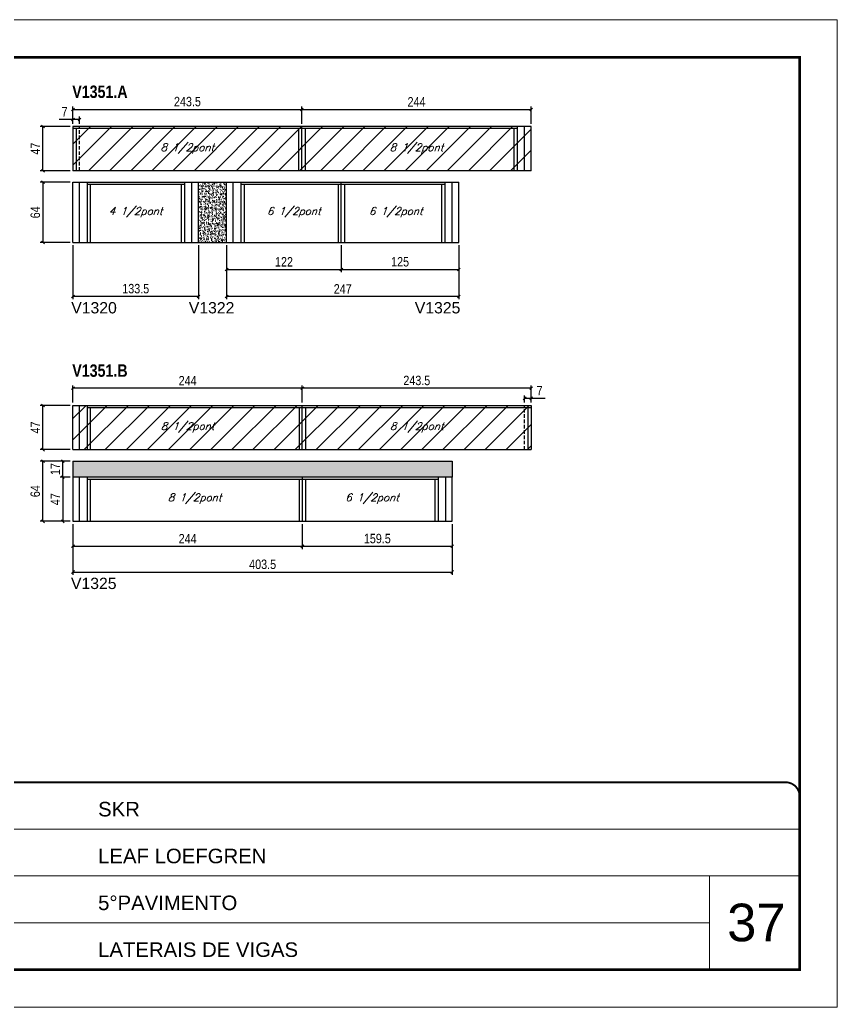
# Model space of a CAD drawing. Extents: x 3309 to 10384, y -2522 to 14608.
# Drawn here: x 3925 to 4794, y 3221 to 4271 of the extents above; entities that cross this region are included whole.
import ezdxf

# ---------------------------------------------------------------- set-up
doc = ezdxf.new("R2010")
doc.units = 0
for name, pattern in [('CONTINUO', [0]), ('DASHED', [0.75, 0.5, -0.25]), ('HIDDEN', [0.375, 0.25, -0.125])]:
    doc.linetypes.add(name, pattern=pattern)
for name, color, linetype in [('5', 5, 'Continuous'), ('COTA', 241, 'Continuous'), ('NOMENCLATURA', 7, 'Continuous'), ('Painéis', 200, 'Continuous'), ('SARR_2.2x7', 40, 'Continuous'), ('SARR_3.5x7', 81, 'Continuous'), ('texto', 7, 'Continuous')]:
    doc.layers.add(name, color=color, linetype=linetype)
for name, color, linetype, lineweight in [('CARIMBO', 255, 'Continuous', 9), ('Folhas', 255, 'Continuous', 9), ('Hachura', 251, 'Continuous', 9), ('SARRAFO DE PRESSAO', 251, 'DASHED', 9)]:
    doc.layers.add(name, color=color, linetype=linetype, lineweight=lineweight)
doc.styles.add('ARIAL', font='arial.ttf')
doc.styles.add('COTA TECNICA', font='techl___.ttf', dxfattribs={"height": 10})
doc.styles.add('Romans', font='romans.shx')
doc.styles.get("Standard").update_dxf_attribs({"font": 'arial.ttf'})
doc.styles.add('TECNICA', font='techb___.ttf', dxfattribs={"height": 10})
doc.dimstyles.new('PAINEL', dxfattribs={"dimtxt": 10, "dimasz": 3, "dimexe": 3, "dimexo": 3, "dimgap": 3, "dimtad": 1, "dimdec": 1, "dimzin": 12, "dimdsep": 46, "dimtxsty": 'COTA TECNICA', "dimblk1": 'OBLIQUE', "dimblk2": 'OBLIQUE', "dimsah": 1, "dimcen": 0.9, "dimclrd": 4, "dimclre": 4, "dimclrt": 240, "dimadec": 1, "dimazin": 3, "dimtfac": 1, "dimtdec": 1, "dimtmove": 0, "dimatfit": 3, "dimfxl": 1, "dimtolj": 1, "dimtzin": 12, "dimarcsym": 0})

# ---------------------------------------------------------------- blocks, each defined once
blk = doc.blocks.new('9999999999')
at = {"color": 30, "linetype": 'CONTINUO'}
for p, q in [((98564.6, 34379.6), (99584, 34379.6)), ((98564.6, 34329.8), (99488, 34329.8)), ((99584, 34329.8), (99488, 34329.8)), ((99488, 34329.8), (99488, 34230.2)), ((98564.6, 34280), (99488, 34280))]:
    blk.add_line(p, q, dxfattribs=at)
at = {"color": 30, "linetype": 'CONTINUO', "const_width": 2}
blk.add_lwpolyline([(99584, 34230.2), (99584, 34414.4, 0.414214), (99569, 34429.4), (98229, 34429.4, 0.414214), (98214, 34414.4), (98214, 34245.2, 0.414214), (98229, 34230.2), (99584, 34230.2)], format="xyb", dxfattribs=at)
at = {"layer": 'Folhas'}
blk.add_lwpolyline([(98139, 34190.2), (99624, 34190.2), (99624, 35240.2), (98139, 35240.2)], close=True, dxfattribs=at)
at = {"layer": 'Folhas', "color": 30, "const_width": 3}
blk.add_lwpolyline([(98214, 34230.2), (99584, 34230.2), (99584, 35200.2), (98214, 35200.2)], close=True, dxfattribs=at)
at = {"color": 7, "linetype": 'Continuous', "ltscale": 5, "style": 'ARIAL'}
for s, height, p in [('SKR', 15.48, (98837.7, 34393.1)), ('LEAF LOEFGREN', 15.483, (98837.7, 34343.3)), ('5°PAVIMENTO', 15.483, (98837.7, 34293.5)), ('LATERAIS DE VIGAS', 15.483, (98837.7, 34243.7))]:
    blk.add_text(s, height=height, dxfattribs=at).set_placement(p)
blk = doc.blocks.new('_Oblique')
at = {"color": 0, "linetype": 'ByBlock', "lineweight": -2}
blk.add_line((-0.5, -0.5), (0.5, 0.5), dxfattribs=at)
blk = doc.blocks.new('*D1164')
at = {"layer": 'COTA', "color": 4, "lineweight": -2, "transparency": 16777216}
for p, q in [((3981.3, 4030.9), (3981.3, 3973.5)), ((4114.8, 4030.9), (4114.8, 3973.5)), ((4114.8, 3976.5), (3981.3, 3976.5))]:
    blk.add_line(p, q, dxfattribs=at)
at = {"layer": 'Defpoints', "color": 0, "transparency": 16777216}
for p in [(3981.3, 4033.9), (4114.8, 4033.9), (3981.3, 3976.5)]:
    blk.add_point(p, dxfattribs=at)
at = {"layer": 'COTA', "color": 4, "lineweight": -2, "transparency": 16777216, "xscale": 3, "yscale": 3, "zscale": 3, "rotation": 180}
blk.add_blockref('_Oblique', (3981.3, 3976.5), dxfattribs=at)
at = {"layer": 'COTA', "color": 4, "lineweight": -2, "transparency": 16777216, "xscale": 3, "yscale": 3, "zscale": 3}
blk.add_blockref('_Oblique', (4114.8, 3976.5), dxfattribs=at)
at = {"layer": 'COTA', "color": 240, "transparency": 16777216, "insert": (4048.1, 3984.7), "char_height": 10, "attachment_point": 5, "style": 'COTA TECNICA'}
blk.add_mtext('\\A1;133.5', dxfattribs=at)
blk = doc.blocks.new('*D1165')
at = {"layer": 'COTA', "color": 4, "lineweight": -2, "transparency": 16777216}
for p, q in [((4144.8, 4030.9), (4144.8, 3973.5)), ((4391.8, 4030.9), (4391.8, 3973.5)), ((4391.8, 3976.5), (4144.8, 3976.5))]:
    blk.add_line(p, q, dxfattribs=at)
at = {"layer": 'Defpoints', "color": 0, "transparency": 16777216}
for p in [(4144.8, 4033.9), (4391.8, 4033.9), (4144.8, 3976.5)]:
    blk.add_point(p, dxfattribs=at)
at = {"layer": 'COTA', "color": 4, "lineweight": -2, "transparency": 16777216, "xscale": 3, "yscale": 3, "zscale": 3, "rotation": 180}
blk.add_blockref('_Oblique', (4144.8, 3976.5), dxfattribs=at)
at = {"layer": 'COTA', "color": 4, "lineweight": -2, "transparency": 16777216, "xscale": 3, "yscale": 3, "zscale": 3}
blk.add_blockref('_Oblique', (4391.8, 3976.5), dxfattribs=at)
at = {"layer": 'COTA', "color": 240, "transparency": 16777216, "insert": (4268.3, 3984.5), "char_height": 10, "attachment_point": 5, "style": 'COTA TECNICA'}
blk.add_mtext('\\A1;247', dxfattribs=at)
blk = doc.blocks.new('*D1166')
at = {"layer": 'COTA', "color": 4, "lineweight": -2, "transparency": 16777216}
for p, q in [((4144.8, 4030.9), (4144.8, 4002.2)), ((4266.8, 4030.9), (4266.8, 4002.2)), ((4144.8, 4005.2), (4266.8, 4005.2))]:
    blk.add_line(p, q, dxfattribs=at)
at = {"layer": 'Defpoints', "color": 0, "transparency": 16777216}
for p in [(4144.8, 4033.9, 0), (4266.8, 4033.9, 0), (4266.8, 4005.2)]:
    blk.add_point(p, dxfattribs=at)
at = {"layer": 'COTA', "color": 4, "lineweight": -2, "transparency": 16777216, "xscale": 3, "yscale": 3, "zscale": 3, "rotation": 180}
blk.add_blockref('_Oblique', (4144.8, 4005.2), dxfattribs=at)
at = {"layer": 'COTA', "color": 4, "lineweight": -2, "transparency": 16777216, "xscale": 3, "yscale": 3, "zscale": 3}
blk.add_blockref('_Oblique', (4266.8, 4005.2), dxfattribs=at)
at = {"layer": 'COTA', "color": 240, "transparency": 16777216, "insert": (4205.8, 4013.3), "char_height": 10, "attachment_point": 5, "style": 'COTA TECNICA'}
blk.add_mtext('\\A1;122', dxfattribs=at)
blk = doc.blocks.new('*D1167')
at = {"layer": 'COTA', "color": 4, "lineweight": -2, "transparency": 16777216}
for p, q in [((4266.8, 4030.9), (4266.8, 4002.2)), ((4391.8, 4030.9), (4391.8, 4002.2)), ((4266.8, 4005.2), (4391.8, 4005.2))]:
    blk.add_line(p, q, dxfattribs=at)
at = {"layer": 'Defpoints', "color": 0, "transparency": 16777216}
for p in [(4266.8, 4033.9, 0), (4391.8, 4033.9, 0), (4391.8, 4005.2)]:
    blk.add_point(p, dxfattribs=at)
at = {"layer": 'COTA', "color": 4, "lineweight": -2, "transparency": 16777216, "xscale": 3, "yscale": 3, "zscale": 3, "rotation": 180}
blk.add_blockref('_Oblique', (4266.8, 4005.2), dxfattribs=at)
at = {"layer": 'COTA', "color": 4, "lineweight": -2, "transparency": 16777216, "xscale": 3, "yscale": 3, "zscale": 3}
blk.add_blockref('_Oblique', (4391.8, 4005.2), dxfattribs=at)
at = {"layer": 'COTA', "color": 240, "transparency": 16777216, "insert": (4329.3, 4013.3), "char_height": 10, "attachment_point": 5, "style": 'COTA TECNICA'}
blk.add_mtext('\\A1;125', dxfattribs=at)
blk = doc.blocks.new('*D1168')
at = {"layer": 'COTA', "color": 4, "lineweight": -2, "transparency": 16777216}
for p, q in [((3981.3, 3734.4), (3981.3, 3680.4)), ((4384.8, 3734.4), (4384.8, 3680.4)), ((3981.3, 3683.4), (4384.8, 3683.4))]:
    blk.add_line(p, q, dxfattribs=at)
at = {"layer": 'Defpoints', "color": 0, "transparency": 16777216}
for p in [(3981.3, 3737.4), (4384.8, 3737.4), (4384.8, 3683.4)]:
    blk.add_point(p, dxfattribs=at)
at = {"layer": 'COTA', "color": 4, "lineweight": -2, "transparency": 16777216, "xscale": 3, "yscale": 3, "zscale": 3, "rotation": 180}
blk.add_blockref('_Oblique', (3981.3, 3683.4), dxfattribs=at)
at = {"layer": 'COTA', "color": 4, "lineweight": -2, "transparency": 16777216, "xscale": 3, "yscale": 3, "zscale": 3}
blk.add_blockref('_Oblique', (4384.8, 3683.4), dxfattribs=at)
at = {"layer": 'COTA', "color": 240, "transparency": 16777216, "insert": (4183.1, 3691.6), "char_height": 10, "attachment_point": 5, "style": 'COTA TECNICA'}
blk.add_mtext('\\A1;403.5', dxfattribs=at)
blk = doc.blocks.new('*D1169')
at = {"layer": 'COTA', "color": 4, "lineweight": -2, "transparency": 16777216}
for p, q in [((3981.3, 3734.4), (3981.3, 3707.9)), ((4225.3, 3734.4), (4225.3, 3707.9)), ((3981.3, 3710.9), (4225.3, 3710.9))]:
    blk.add_line(p, q, dxfattribs=at)
at = {"layer": 'Defpoints', "color": 0, "transparency": 16777216}
for p in [(3981.3, 3737.4), (4225.3, 3737.4), (4225.3, 3710.9)]:
    blk.add_point(p, dxfattribs=at)
at = {"layer": 'COTA', "color": 4, "lineweight": -2, "transparency": 16777216, "xscale": 3, "yscale": 3, "zscale": 3, "rotation": 180}
blk.add_blockref('_Oblique', (3981.3, 3710.9), dxfattribs=at)
at = {"layer": 'COTA', "color": 4, "lineweight": -2, "transparency": 16777216, "xscale": 3, "yscale": 3, "zscale": 3}
blk.add_blockref('_Oblique', (4225.3, 3710.9), dxfattribs=at)
at = {"layer": 'COTA', "color": 240, "transparency": 16777216, "insert": (4103.3, 3718.9), "char_height": 10, "attachment_point": 5, "style": 'COTA TECNICA'}
blk.add_mtext('\\A1;244', dxfattribs=at)
blk = doc.blocks.new('*D1170')
at = {"layer": 'COTA', "color": 4, "lineweight": -2, "transparency": 16777216}
for p, q in [((4225.3, 3734.4), (4225.3, 3707.9)), ((4384.8, 3734.4), (4384.8, 3707.9)), ((4225.3, 3710.9), (4384.8, 3710.9))]:
    blk.add_line(p, q, dxfattribs=at)
at = {"layer": 'Defpoints', "color": 0, "transparency": 16777216}
for p in [(4225.3, 3737.4), (4384.8, 3737.4), (4384.8, 3710.9)]:
    blk.add_point(p, dxfattribs=at)
at = {"layer": 'COTA', "color": 4, "lineweight": -2, "transparency": 16777216, "xscale": 3, "yscale": 3, "zscale": 3, "rotation": 180}
blk.add_blockref('_Oblique', (4225.3, 3710.9), dxfattribs=at)
at = {"layer": 'COTA', "color": 4, "lineweight": -2, "transparency": 16777216, "xscale": 3, "yscale": 3, "zscale": 3}
blk.add_blockref('_Oblique', (4384.8, 3710.9), dxfattribs=at)
at = {"layer": 'COTA', "color": 240, "transparency": 16777216, "insert": (4305.1, 3719), "char_height": 10, "attachment_point": 5, "style": 'COTA TECNICA'}
blk.add_mtext('\\A1;159.5', dxfattribs=at)
blk = doc.blocks.new('*D1171')
at = {"layer": 'COTA', "color": 4, "lineweight": -2, "transparency": 16777216}
for p, q in [((3978.3, 3801.4), (3967.6, 3801.4)), ((3970.6, 3784.4), (3970.6, 3801.4)), ((3978.3, 3784.4), (3967.6, 3784.4))]:
    blk.add_line(p, q, dxfattribs=at)
at = {"layer": 'Defpoints', "color": 0, "transparency": 16777216}
for p in [(3970.6, 3801.4), (3981.3, 3801.4), (3981.3, 3784.4)]:
    blk.add_point(p, dxfattribs=at)
at = {"layer": 'COTA', "color": 4, "lineweight": -2, "transparency": 16777216, "xscale": 3, "yscale": 3, "zscale": 3}
for p, rotation in [((3970.6, 3801.4), 90), ((3970.6, 3784.4), 270)]:
    blk.add_blockref('_Oblique', p, dxfattribs=dict(at, rotation=rotation))
at = {"layer": 'COTA', "color": 240, "transparency": 16777216, "insert": (3962.6, 3792.9), "char_height": 10, "attachment_point": 5, "rotation": 90, "style": 'COTA TECNICA'}
blk.add_mtext('\\A1;17', dxfattribs=at)
blk = doc.blocks.new('*D1172')
at = {"layer": 'COTA', "color": 4, "lineweight": -2, "transparency": 16777216}
for p, q in [((3978.3, 3784.4), (3967.6, 3784.4)), ((3970.6, 3784.4), (3970.6, 3737.4)), ((3978.3, 3737.4), (3967.6, 3737.4))]:
    blk.add_line(p, q, dxfattribs=at)
at = {"layer": 'Defpoints', "color": 0, "transparency": 16777216}
for p in [(3981.3, 3784.4), (3970.6, 3737.4), (3981.3, 3737.4)]:
    blk.add_point(p, dxfattribs=at)
at = {"layer": 'COTA', "color": 4, "lineweight": -2, "transparency": 16777216, "xscale": 3, "yscale": 3, "zscale": 3}
for p, rotation in [((3970.6, 3784.4), 90), ((3970.6, 3737.4), 270)]:
    blk.add_blockref('_Oblique', p, dxfattribs=dict(at, rotation=rotation))
at = {"layer": 'COTA', "color": 240, "transparency": 16777216, "insert": (3962.6, 3760.9), "char_height": 10, "attachment_point": 5, "rotation": 90, "style": 'COTA TECNICA'}
blk.add_mtext('\\A1;47', dxfattribs=at)
blk = doc.blocks.new('*D1173')
at = {"layer": 'COTA', "color": 4, "lineweight": -2, "transparency": 16777216}
for p, q in [((3978.3, 3801.4), (3946.4, 3801.4)), ((3949.4, 3737.4), (3949.4, 3801.4)), ((3978.3, 3737.4), (3946.4, 3737.4))]:
    blk.add_line(p, q, dxfattribs=at)
at = {"layer": 'Defpoints', "color": 0, "transparency": 16777216}
for p in [(3949.4, 3801.4), (3981.3, 3801.4), (3981.3, 3737.4)]:
    blk.add_point(p, dxfattribs=at)
at = {"layer": 'COTA', "color": 4, "lineweight": -2, "transparency": 16777216, "xscale": 3, "yscale": 3, "zscale": 3}
for p, rotation in [((3949.4, 3801.4), 90), ((3949.4, 3737.4), 270)]:
    blk.add_blockref('_Oblique', p, dxfattribs=dict(at, rotation=rotation))
at = {"layer": 'COTA', "color": 240, "transparency": 16777216, "insert": (3941.3, 3769.4), "char_height": 10, "attachment_point": 5, "rotation": 90, "style": 'COTA TECNICA'}
blk.add_mtext('\\A1;64', dxfattribs=at)
blk = doc.blocks.new('*D1174')
at = {"layer": 'COTA', "color": 4, "lineweight": -2, "transparency": 16777216}
for p, q in [((3978.3, 4097.9), (3946.4, 4097.9)), ((3949.4, 4097.9), (3949.4, 4033.9)), ((3978.3, 4033.9), (3946.4, 4033.9))]:
    blk.add_line(p, q, dxfattribs=at)
at = {"layer": 'Defpoints', "color": 0, "transparency": 16777216}
for p in [(3981.3, 4097.9, 0), (3949.4, 4033.9), (3981.3, 4033.9, 0)]:
    blk.add_point(p, dxfattribs=at)
at = {"layer": 'COTA', "color": 4, "lineweight": -2, "transparency": 16777216, "xscale": 3, "yscale": 3, "zscale": 3}
for p, rotation in [((3949.4, 4097.9), 90), ((3949.4, 4033.9), 270)]:
    blk.add_blockref('_Oblique', p, dxfattribs=dict(at, rotation=rotation))
at = {"layer": 'COTA', "color": 240, "transparency": 16777216, "insert": (3941.3, 4065.9), "char_height": 10, "attachment_point": 5, "rotation": 90, "style": 'COTA TECNICA'}
blk.add_mtext('\\A1;64', dxfattribs=at)
blk = doc.blocks.new('*D1177')
at = {"layer": 'COTA', "color": 4, "lineweight": -2, "transparency": 16777216}
for p, q in [((3981.3, 4160.1), (3981.3, 4178.3)), ((3981.3, 4175.3), (4224.8, 4175.3)), ((4224.8, 4160.1), (4224.8, 4178.3))]:
    blk.add_line(p, q, dxfattribs=at)
at = {"layer": 'Defpoints', "color": 0, "transparency": 16777216}
for p in [(4224.8, 4175.3), (3981.3, 4157.1, 0), (4224.8, 4157.1, 0)]:
    blk.add_point(p, dxfattribs=at)
at = {"layer": 'COTA', "color": 4, "lineweight": -2, "transparency": 16777216, "xscale": 3, "yscale": 3, "zscale": 3, "rotation": 180}
blk.add_blockref('_Oblique', (3981.3, 4175.3), dxfattribs=at)
at = {"layer": 'COTA', "color": 4, "lineweight": -2, "transparency": 16777216, "xscale": 3, "yscale": 3, "zscale": 3}
blk.add_blockref('_Oblique', (4224.8, 4175.3), dxfattribs=at)
at = {"layer": 'COTA', "color": 240, "transparency": 16777216, "insert": (4103.1, 4183.6), "char_height": 10, "attachment_point": 5, "style": 'COTA TECNICA'}
blk.add_mtext('\\A1;243.5', dxfattribs=at)
blk = doc.blocks.new('*D1178')
at = {"layer": 'COTA', "color": 4, "lineweight": -2, "transparency": 16777216}
for p, q in [((3978.3, 4157.1), (3946.4, 4157.1)), ((3949.4, 4110.1), (3949.4, 4157.1)), ((3978.3, 4110.1), (3946.4, 4110.1))]:
    blk.add_line(p, q, dxfattribs=at)
at = {"layer": 'Defpoints', "color": 0, "transparency": 16777216}
for p in [(3949.4, 4157.1), (3981.3, 4157.1, 0), (3981.3, 4110.1, 0)]:
    blk.add_point(p, dxfattribs=at)
at = {"layer": 'COTA', "color": 4, "lineweight": -2, "transparency": 16777216, "xscale": 3, "yscale": 3, "zscale": 3}
for p, rotation in [((3949.4, 4157.1), 90), ((3949.4, 4110.1), 270)]:
    blk.add_blockref('_Oblique', p, dxfattribs=dict(at, rotation=rotation))
at = {"layer": 'COTA', "color": 240, "transparency": 16777216, "insert": (3941.4, 4133.6), "char_height": 10, "attachment_point": 5, "rotation": 90, "style": 'COTA TECNICA'}
blk.add_mtext('\\A1;47', dxfattribs=at)
blk = doc.blocks.new('*D1179')
at = {"layer": 'COTA', "color": 4, "lineweight": -2, "transparency": 16777216}
for p, q in [((4224.8, 4160.1), (4224.8, 4178.3)), ((4224.8, 4175.3), (4468.8, 4175.3)), ((4468.8, 4160.1), (4468.8, 4178.3))]:
    blk.add_line(p, q, dxfattribs=at)
at = {"layer": 'Defpoints', "color": 0, "transparency": 16777216}
for p in [(4468.8, 4175.3), (4224.8, 4157.1, 0), (4468.8, 4157.1, 0)]:
    blk.add_point(p, dxfattribs=at)
at = {"layer": 'COTA', "color": 4, "lineweight": -2, "transparency": 16777216, "xscale": 3, "yscale": 3, "zscale": 3, "rotation": 180}
blk.add_blockref('_Oblique', (4224.8, 4175.3), dxfattribs=at)
at = {"layer": 'COTA', "color": 4, "lineweight": -2, "transparency": 16777216, "xscale": 3, "yscale": 3, "zscale": 3}
blk.add_blockref('_Oblique', (4468.8, 4175.3), dxfattribs=at)
at = {"layer": 'COTA', "color": 240, "transparency": 16777216, "insert": (4346.8, 4183.4), "char_height": 10, "attachment_point": 5, "style": 'COTA TECNICA'}
blk.add_mtext('\\A1;244', dxfattribs=at)
blk = doc.blocks.new('*D1180')
at = {"layer": 'COTA', "color": 4, "lineweight": -2, "transparency": 16777216}
for p, q in [((3981.3, 4164.7), (3966.6, 4164.7)), ((3981.3, 4160.1), (3981.3, 4167.7)), ((3988.3, 4164.7), (3981.3, 4164.7)), ((3988.3, 4160.1), (3988.3, 4167.7))]:
    blk.add_line(p, q, dxfattribs=at)
at = {"layer": 'Defpoints', "color": 0, "transparency": 16777216}
for p in [(3981.3, 4164.7), (3981.3, 4157.1, 0), (3988.3, 4157.1, 0)]:
    blk.add_point(p, dxfattribs=at)
at = {"layer": 'COTA', "color": 4, "lineweight": -2, "transparency": 16777216, "xscale": 3, "yscale": 3, "zscale": 3, "rotation": 180}
blk.add_blockref('_Oblique', (3981.3, 4164.7), dxfattribs=at)
at = {"layer": 'COTA', "color": 4, "lineweight": -2, "transparency": 16777216, "xscale": 3, "yscale": 3, "zscale": 3}
blk.add_blockref('_Oblique', (3988.3, 4164.7), dxfattribs=at)
at = {"layer": 'COTA', "color": 240, "transparency": 16777216, "insert": (3972.4, 4172.8), "char_height": 10, "attachment_point": 5, "style": 'COTA TECNICA'}
blk.add_mtext('\\A1;7', dxfattribs=at)
blk = doc.blocks.new('*D1181')
at = {"layer": 'COTA', "color": 4, "lineweight": -2, "transparency": 16777216}
for p, q in [((4225.3, 3863.6), (4225.3, 3881.9)), ((4468.8, 3878.9), (4225.3, 3878.9)), ((4468.8, 3863.6), (4468.8, 3881.9))]:
    blk.add_line(p, q, dxfattribs=at)
at = {"layer": 'Defpoints', "color": 0, "transparency": 16777216}
for p in [(4225.3, 3878.9), (4225.3, 3860.6, 0), (4468.8, 3860.6, 0)]:
    blk.add_point(p, dxfattribs=at)
at = {"layer": 'COTA', "color": 4, "lineweight": -2, "transparency": 16777216, "xscale": 3, "yscale": 3, "zscale": 3, "rotation": 180}
blk.add_blockref('_Oblique', (4225.3, 3878.9), dxfattribs=at)
at = {"layer": 'COTA', "color": 4, "lineweight": -2, "transparency": 16777216, "xscale": 3, "yscale": 3, "zscale": 3}
blk.add_blockref('_Oblique', (4468.8, 3878.9), dxfattribs=at)
at = {"layer": 'COTA', "color": 240, "transparency": 16777216, "insert": (4347.1, 3887.1), "char_height": 10, "attachment_point": 5, "style": 'COTA TECNICA'}
blk.add_mtext('\\A1;243.5', dxfattribs=at)
blk = doc.blocks.new('*D1182')
at = {"layer": 'COTA', "color": 4, "lineweight": -2, "transparency": 16777216}
for p, q in [((3981.3, 3863.6), (3981.3, 3881.9)), ((4225.3, 3878.9), (3981.3, 3878.9)), ((4225.3, 3863.6), (4225.3, 3881.9))]:
    blk.add_line(p, q, dxfattribs=at)
at = {"layer": 'Defpoints', "color": 0, "transparency": 16777216}
for p in [(3981.3, 3878.9), (3981.3, 3860.6, 0), (4225.3, 3860.6, 0)]:
    blk.add_point(p, dxfattribs=at)
at = {"layer": 'COTA', "color": 4, "lineweight": -2, "transparency": 16777216, "xscale": 3, "yscale": 3, "zscale": 3, "rotation": 180}
blk.add_blockref('_Oblique', (3981.3, 3878.9), dxfattribs=at)
at = {"layer": 'COTA', "color": 4, "lineweight": -2, "transparency": 16777216, "xscale": 3, "yscale": 3, "zscale": 3}
blk.add_blockref('_Oblique', (4225.3, 3878.9), dxfattribs=at)
at = {"layer": 'COTA', "color": 240, "transparency": 16777216, "insert": (4103.3, 3886.9), "char_height": 10, "attachment_point": 5, "style": 'COTA TECNICA'}
blk.add_mtext('\\A1;244', dxfattribs=at)
blk = doc.blocks.new('*D1183')
at = {"layer": 'COTA', "color": 4, "lineweight": -2, "transparency": 16777216}
for p, q in [((4461.8, 3863.6), (4461.8, 3871.2)), ((4461.8, 3868.2), (4468.8, 3868.2)), ((4468.8, 3863.6), (4468.8, 3871.2)), ((4468.8, 3868.2), (4483.5, 3868.2))]:
    blk.add_line(p, q, dxfattribs=at)
at = {"layer": 'Defpoints', "color": 0, "transparency": 16777216}
for p in [(4468.8, 3868.2), (4461.8, 3860.6, 0), (4468.8, 3860.6, 0)]:
    blk.add_point(p, dxfattribs=at)
at = {"layer": 'COTA', "color": 4, "lineweight": -2, "transparency": 16777216, "xscale": 3, "yscale": 3, "zscale": 3, "rotation": 180}
blk.add_blockref('_Oblique', (4461.8, 3868.2), dxfattribs=at)
at = {"layer": 'COTA', "color": 4, "lineweight": -2, "transparency": 16777216, "xscale": 3, "yscale": 3, "zscale": 3}
blk.add_blockref('_Oblique', (4468.8, 3868.2), dxfattribs=at)
at = {"layer": 'COTA', "color": 240, "transparency": 16777216, "insert": (4477.7, 3876.3), "char_height": 10, "attachment_point": 5, "style": 'COTA TECNICA'}
blk.add_mtext('\\A1;7', dxfattribs=at)
blk = doc.blocks.new('*D1184')
at = {"layer": 'COTA', "color": 4, "lineweight": -2, "transparency": 16777216}
for p, q in [((3978.3, 3860.6), (3946.4, 3860.6)), ((3949.4, 3813.6), (3949.4, 3860.6)), ((3978.3, 3813.6), (3946.4, 3813.6))]:
    blk.add_line(p, q, dxfattribs=at)
at = {"layer": 'Defpoints', "color": 0, "transparency": 16777216}
for p in [(3949.4, 3860.6), (3981.3, 3860.6, 0), (3981.3, 3813.6, 0)]:
    blk.add_point(p, dxfattribs=at)
at = {"layer": 'COTA', "color": 4, "lineweight": -2, "transparency": 16777216, "xscale": 3, "yscale": 3, "zscale": 3}
for p, rotation in [((3949.4, 3860.6), 90), ((3949.4, 3813.6), 270)]:
    blk.add_blockref('_Oblique', p, dxfattribs=dict(at, rotation=rotation))
at = {"layer": 'COTA', "color": 240, "transparency": 16777216, "insert": (3941.4, 3837.1), "char_height": 10, "attachment_point": 5, "rotation": 90, "style": 'COTA TECNICA'}
blk.add_mtext('\\A1;47', dxfattribs=at)

msp = doc.modelspace()

# ---------------------------------------------------------------- hatches: boundary and pattern name
at = {"layer": 'COTA'}
h = msp.add_hatch(dxfattribs=at)
h.set_pattern_fill('AR-CONC', color=256, scale=0.03)
h.set_pattern_definition([(50, (-17.3852, -72.4353), (5.46554, -0.4781726), [0.5715, -6.2865]), (355, (-17.385, -72.4353), (-1.0573026, 5.7317054), [0.4572, -5.0292175]), (100.45144, (-16.93, -72.475), (4.4082374, 5.2535326), [0.4857003, -5.3427073]), (46.1842, (-17.385, -70.9113), (8.132371, -1.26127), [0.85725, -9.42975]), (96.63556, (-16.7075, -71.0165), (7.122124, 7.422784), [0.728551, -8.014068]), (351.18415, (-17.385, -70.911), (7.122124, 7.422784), [0.685799, -7.543792]), (21, (-16.6232, -71.2923), (4.5484317, -3.067956), [0.5715, -6.2865]), (326, (-16.623, -71.2923), (1.854061, 5.525639), [0.4572, -5.0292]), (71.45144, (-16.244, -71.548), (6.4024926, 2.457683), [0.4857003, -5.342698]), (37.5, (-17.3852, -72.4353), (0.0926581, 2.53665117), [0, -4.96824, 0, -5.1054, 0, -5.04825]), (7.5, (-17.3852, -72.4353), (2.0045899, 3.0054172), [0, -2.91084, 0, -4.85394, 0, -1.92405]), (327.5, (-19.0845, -72.4353), (4.06771786, -0.1718623), [0, -1.905, 0, -5.9436, 0, -7.8867]), (317.5, (-19.8465, -72.4353), (4.4438754, 0.7627947), [0, -2.4765, 0, -3.94716, 0, -5.6007])])
h.paths.add_polyline_path([(4114.81, 4033.93), (4144.81, 4033.93), (4144.81, 4097.93), (4114.81, 4097.93)])
h = msp.add_hatch(dxfattribs=at)
h.set_pattern_fill('AR-CONC', color=256, scale=0.03)
h.set_pattern_definition([(50, (162.191, -1349.8636), (5.46554, -0.4781726), [0.5715, -6.2865]), (355, (162.191, -1349.8636), (-1.0573026, 5.7317054), [0.4572, -5.0292175]), (100.451445, (162.6464, -1349.9034), (4.4082374, 5.2535326), [0.4857003, -5.3427073]), (46.1842, (162.191, -1348.3396), (8.132371, -1.26127), [0.85725, -9.42975]), (96.63556, (162.8686, -1348.445), (7.122124, 7.422784), [0.728551, -8.014068]), (351.18415, (162.191, -1348.3396), (7.122124, 7.422784), [0.685799, -7.543792]), (21, (162.953, -1348.7206), (4.5484317, -3.067956), [0.5715, -6.2865]), (326, (162.953, -1348.7206), (1.854061, 5.525639), [0.4572, -5.0292]), (71.451445, (163.332, -1348.976), (6.4024926, 2.457683), [0.4857003, -5.342698]), (37.5, (162.1909, -1349.8636), (0.0926581, 2.53665117), [0, -4.96824, 0, -5.1054, 0, -5.04825]), (7.5, (162.191, -1349.8636), (2.0045899, 3.0054172), [0, -2.91084, 0, -4.85394, 0, -1.92405]), (327.5, (160.4916, -1349.8636), (4.06771786, -0.1718623), [0, -1.905, 0, -5.9436, 0, -7.8867]), (317.5, (159.7296, -1349.8636), (4.4438754, 0.7627947), [0, -2.4765, 0, -3.94716, 0, -5.6007])])
h.paths.add_polyline_path([(3981.31, 3801.44), (3981.31, 3784.44), (4384.81, 3784.44), (4384.81, 3801.44)])
at = {"layer": 'Hachura', "linetype": 'ByBlock'}
h = msp.add_hatch(dxfattribs=at)
h.set_pattern_fill('ANSI31', color=256, scale=5)
h.paths.add_polyline_path([(4224.81, 4157.13), (3981.31, 4157.13), (3981.31, 4110.13), (4224.81, 4110.13)])
h.paths.add_polyline_path([(4468.81, 4157.13), (4224.81, 4157.13), (4224.81, 4110.13), (4468.81, 4110.13)])
h.paths.add_polyline_path([(4468.81, 3860.64), (4225.31, 3860.64), (4225.31, 3813.64), (4468.81, 3813.64)])
h.paths.add_polyline_path([(4225.31, 3860.64), (3981.31, 3860.64), (3981.31, 3813.64), (4225.31, 3813.64)])

# ---------------------------------------------------------------- linework, layer by layer
at = {"layer": 'COTA'}
for p, q in [((4114.81, 4097.93, 0), (4144.81, 4097.93, 0)), ((4114.81, 4033.93, 0), (4144.81, 4033.93, 0)), ((3981.31, 3801.44, 0), (3981.31, 3784.44, 0)), ((3981.31, 3801.44, 0), (4384.81, 3801.44, 0)), ((4384.81, 3801.44, 0), (4384.81, 3784.44, 0))]:
    msp.add_line(p, q, dxfattribs=at)
at = {"layer": 'Painéis', "linetype": 'ByBlock'}
for p, q in [((3981.31, 4157.13, 0), (3981.31, 4110.13, 0)), ((4468.81, 4157.13, 0), (3981.31, 4157.13, 0)), ((4224.81, 4110.13, 0), (4224.81, 4157.13, 0)), ((4468.81, 4110.13, 0), (4468.81, 4157.13, 0)), ((4468.81, 4110.13, 0), (3981.31, 4110.13, 0)), ((3981.31, 4097.93, 0), (4114.81, 4097.93, 0)), ((3981.31, 4033.93, 0), (3981.31, 4097.93, 0)), ((4114.81, 4033.93, 0), (4114.81, 4097.93, 0)), ((4144.81, 4097.93, 0), (4391.81, 4097.93, 0)), ((4144.81, 4033.93, 0), (4144.81, 4097.93, 0)), ((4266.81, 4033.93, 0), (4266.81, 4097.93, 0)), ((4391.81, 4033.93, 0), (4391.81, 4097.93, 0)), ((3981.31, 4033.93, 0), (4114.81, 4033.93, 0)), ((4144.81, 4033.93, 0), (4391.81, 4033.93, 0)), ((3981.31, 3860.64, 0), (4468.81, 3860.64, 0)), ((3981.31, 3813.64, 0), (3981.31, 3860.64, 0)), ((4225.31, 3813.64, 0), (4225.31, 3860.64, 0)), ((4468.81, 3860.64, 0), (4468.81, 3813.64, 0)), ((3981.31, 3813.64, 0), (4468.81, 3813.64, 0)), ((4384.81, 3784.44, 0), (3981.31, 3784.44, 0)), ((3981.31, 3784.44, 0), (3981.31, 3737.44, 0)), ((4225.31, 3784.44, 0), (4225.31, 3737.44, 0)), ((4384.81, 3737.44, 0), (4384.81, 3784.44, 0)), ((3981.31, 3737.44, 0), (4384.81, 3737.44, 0))]:
    msp.add_line(p, q, dxfattribs=at)
at = {"layer": 'SARR_2.2x7', "linetype": 'Continuous'}
for p, q in [((4224.81, 4154.93, 0), (3981.31, 4154.93, 0)), ((4453.81, 4154.93, 0), (4224.81, 4154.93, 0)), ((4461.81, 4110.13, 0), (4461.81, 4157.13, 0)), ((3988.31, 4033.93, 0), (3988.31, 4097.93, 0)), ((3996.31, 4095.73, 0), (4099.81, 4095.73, 0)), ((4107.81, 4033.93, 0), (4107.81, 4097.93, 0)), ((4151.81, 4033.93, 0), (4151.81, 4097.93, 0)), ((4159.81, 4095.73, 0), (4266.81, 4095.73, 0)), ((4266.81, 4095.73, 0), (4376.81, 4095.73, 0)), ((4384.81, 4033.93, 0), (4384.81, 4097.93, 0)), ((3988.31, 3813.64, 0), (3988.31, 3860.64, 0)), ((3996.31, 3858.44, 0), (4225.31, 3858.44, 0)), ((4225.31, 3858.44, 0), (4468.81, 3858.44, 0)), ((3988.31, 3737.44, 0), (3988.31, 3784.44, 0)), ((3996.31, 3782.24, 0), (4225.31, 3782.24, 0)), ((4225.31, 3782.24, 0), (4369.81, 3782.24, 0)), ((4377.81, 3737.44, 0), (4377.81, 3784.44, 0))]:
    msp.add_line(p, q, dxfattribs=at)
at = {"layer": 'SARR_2.2x7', "linetype": 'HIDDEN', "ltscale": 15}
for p, q in [((3988.31, 4110.13, 0), (3988.31, 4157.13, 0)), ((4461.81, 3813.64, 0), (4461.81, 3860.64, 0))]:
    msp.add_line(p, q, dxfattribs=at)
at = {"layer": 'SARR_3.5x7'}
for p, q in [((3984.81, 4154.93, 0), (3984.81, 4110.13, 0)), ((4221.31, 4154.93, 0), (4221.31, 4110.13, 0)), ((4228.31, 4154.93, 0), (4228.31, 4110.13, 0)), ((4450.31, 4154.93, 0), (4450.31, 4110.13, 0)), ((4453.81, 4157.13, 0), (4453.81, 4110.13, 0)), ((3996.31, 4097.93, 0), (3996.31, 4033.93, 0)), ((3999.81, 4095.73, 0), (3999.81, 4033.93, 0)), ((4096.31, 4095.73, 0), (4096.31, 4033.93, 0)), ((4099.81, 4097.93, 0), (4099.81, 4033.93, 0)), ((4159.81, 4097.93, 0), (4159.81, 4033.93, 0)), ((4163.31, 4095.73, 0), (4163.31, 4033.93, 0)), ((4263.31, 4095.73, 0), (4263.31, 4033.93, 0)), ((4270.31, 4095.73, 0), (4270.31, 4033.93, 0)), ((4373.31, 4095.73, 0), (4373.31, 4033.93, 0)), ((4376.81, 4097.93, 0), (4376.81, 4033.93, 0)), ((3996.31, 3860.64, 0), (3996.31, 3813.64, 0)), ((3999.81, 3858.44, 0), (3999.81, 3813.64, 0)), ((4221.81, 3858.44, 0), (4221.81, 3813.64, 0)), ((4228.81, 3858.44, 0), (4228.81, 3813.64, 0)), ((4465.31, 3858.44, 0), (4465.31, 3813.64, 0)), ((3996.31, 3784.44, 0), (3996.31, 3737.44, 0)), ((3999.81, 3782.24, 0), (3999.81, 3737.44, 0)), ((4221.81, 3782.24, 0), (4221.81, 3737.44, 0)), ((4228.81, 3782.24, 0), (4228.81, 3737.44, 0)), ((4366.31, 3782.24, 0), (4366.31, 3737.44, 0)), ((4369.81, 3784.44, 0), (4369.81, 3737.44, 0))]:
    msp.add_line(p, q, dxfattribs=at)

# ---------------------------------------------------------------- block references
at = {"layer": 'SARRAFO DE PRESSAO', "color": 6, "linetype": 'ByBlock'}
msp.add_blockref('9999999999', (-94829.61, -30969.52), dxfattribs=at)

# ---------------------------------------------------------------- texts
at = {"layer": '5', "linetype": 'Continuous'}
for s, rotation, p in [('V1320', 0.00004, (3979.52, 3958.45, 0)), ('V1322', 0.00004, (4104.58, 3958.45, 0)), ('V1325', 0.00004, (4344.98, 3958.45, 0)), ('V1325', 359.99996, (3979.22, 3665.37, 0))]:
    msp.add_text(s, height=12, rotation=rotation, dxfattribs=at).set_placement(p)
at = {"layer": 'CARIMBO', "style": 'ARIAL'}
msp.add_text('37', height=40, dxfattribs=at).set_placement((4677.23, 3290.83))
at = {"layer": 'NOMENCLATURA', "style": 'TECNICA'}
for s, p in [('V1351.A', (3980.6, 4187.53)), ('V1351.B', (3980.6, 3891.04))]:
    msp.add_text(s, height=13.2, dxfattribs=at).set_placement(p)
at = {"layer": 'texto', "color": 2, "char_height": 8, "attachment_point": 5, "style": 'Romans'}
for s, insert in [('{\\Q19;\\C256;8 1/2pont}', (4103.06, 4133.7, 0)), ('{\\Q19;\\C256;8 1/2pont}', (4346.81, 4133.7, 0)), ('{\\Q19;\\C256;4 1/2pont}', (4048.06, 4065.93, 0)), ('{\\Q19;\\C256;6 1/2pont}', (4216.31, 4065.93, 0)), ('{\\Q19;\\C256;6 1/2pont}', (4324.81, 4065.93, 0)), ('{\\Q19;\\C256;8 1/2pont}', (4103.31, 3837.21, 0)), ('{\\Q19;\\C256;8 1/2pont}', (4347.06, 3837.21, 0)), ('{\\Q19;\\C256;8 1/2pont}', (4110.81, 3761.44, 0)), ('{\\Q19;\\C256;6 1/2pont}', (4299.56, 3761.44, 0))]:
    msp.add_mtext(s, dxfattribs=dict(at, insert=insert))

# ---------------------------------------------------------------- dimensions: what is measured, and where the dimension line sits
at = {"layer": 'COTA'}
for base, p1, p2, picture, middle in [((4224.81, 4175.34), (3981.31, 4157.13, 0), (4224.81, 4157.13, 0), '*D1177', (4103.06, 4183.56)), ((4468.81, 4175.34), (4224.81, 4157.13, 0), (4468.81, 4157.13, 0), '*D1179', (4346.81, 4183.41)), ((3981.31, 4164.69), (3988.31, 4157.13, 0), (3981.31, 4157.13, 0), '*D1180', (3972.45, 4172.76)), ((3981.31, 3976.46, 0), (4114.81, 4033.93, 0), (3981.31, 4033.93, 0), '*D1164', (4048.06, 3984.68, 0)), ((4144.81, 3976.46, 0), (4391.81, 4033.93, 0), (4144.81, 4033.93, 0), '*D1165', (4268.31, 3984.53, 0)), ((4266.81, 4005.24), (4144.81, 4033.93, 0), (4266.81, 4033.93, 0), '*D1166', (4205.81, 4013.3)), ((4225.31, 3710.86, 0), (3981.31, 3737.44, 0), (4225.31, 3737.44, 0), '*D1169', (4103.31, 3718.93, 0))]:
    dim = msp.add_linear_dim(base=base, p1=p1, p2=p2, dimstyle='PAINEL', dxfattribs=at)
    dim.commit()
    dim.dimension.update_dxf_attribs({"geometry": picture, "text_midpoint": middle})
for base, p1, p2, angle, picture, middle in [((3949.43, 4157.13), (3981.31, 4110.13, 0), (3981.31, 4157.13, 0), 90, '*D1178', (3941.36, 4133.63)), ((3949.43, 4033.93), (3981.31, 4097.93, 0), (3981.31, 4033.93, 0), 90, '*D1174', (3941.33, 4065.93)), ((3981.31, 3878.85), (4225.31, 3860.64, 0), (3981.31, 3860.64, 0), 180, '*D1182', (4103.31, 3886.93)), ((4225.31, 3878.85), (4468.81, 3860.64, 0), (4225.31, 3860.64, 0), 180, '*D1181', (4347.06, 3887.07)), ((4468.81, 3868.2), (4461.81, 3860.64, 0), (4468.81, 3860.64, 0), 180, '*D1183', (4477.68, 3876.28)), ((3949.43, 3860.64), (3981.31, 3813.64, 0), (3981.31, 3860.64, 0), 90, '*D1184', (3941.36, 3837.14)), ((3949.43, 3801.44, 0), (3981.31, 3737.44, 0), (3981.31, 3801.44, 0), 90, '*D1173', (3941.33, 3769.44, 0)), ((3970.64, 3801.44, 0), (3981.31, 3784.44, 0), (3981.31, 3801.44, 0), 90, '*D1171', (3962.57, 3792.94, 0)), ((3970.64, 3737.44, 0), (3981.31, 3784.44, 0), (3981.31, 3737.44, 0), 90, '*D1172', (3962.57, 3760.94, 0)), ((4384.81, 3683.38, 0), (3981.31, 3737.44, 0), (4384.81, 3737.44, 0), 180, '*D1168', (4183.06, 3691.6, 0))]:
    dim = msp.add_linear_dim(base=base, p1=p1, p2=p2, angle=angle, dimstyle='PAINEL', dxfattribs=at)
    dim.commit()
    dim.dimension.update_dxf_attribs({"geometry": picture, "text_midpoint": middle})
for base, p1, p2, picture, middle in [((4391.81, 4005.24), (4266.81, 4033.93, 0), (4391.81, 4033.93, 0), '*D1167', (4329.31, 4013.35)), ((4384.81, 3710.86, 0), (4225.31, 3737.44, 0), (4384.81, 3737.44, 0), '*D1170', (4305.06, 3719, 0))]:
    dim = msp.add_linear_dim(base=base, p1=p1, p2=p2, dimstyle='PAINEL', override={"dimtmove": 1}, dxfattribs=at)
    dim.commit()
    dim.dimension.update_dxf_attribs({"geometry": picture, "text_midpoint": middle})

doc.saveas('drawing.dxf')
